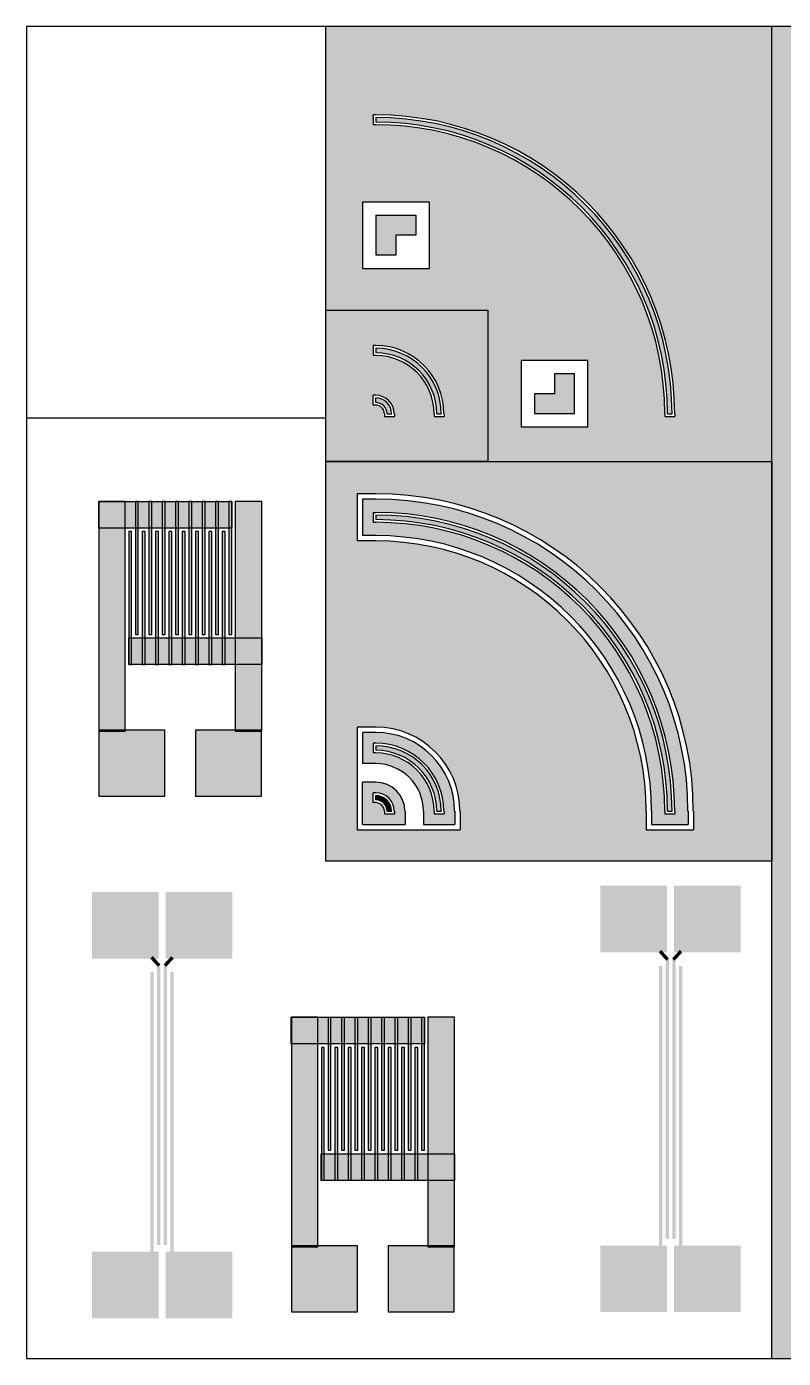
# Model space of a CAD drawing. Header units: inches. Extents: x 0 to 100, y 0 to 100.
# Drawn here: x 0 to 56.8, y 0 to 100 of the extents above; entities that cross this region are included whole.
import ezdxf

# ---------------------------------------------------------------- set-up
doc = ezdxf.new("R2010")
doc.units = ezdxf.units.IN
doc.header["$MEASUREMENT"] = 0
doc.layers.add('Capa_1', color=7, linetype='Continuous')

# ---------------------------------------------------------------- blocks, each defined once
blk = doc.blocks.new('Dispositivos resistivity rellenados')
for points in [[(115.528005, 245.674773), (120.528005, 245.674773), (120.528005, 240.674773), (115.528005, 240.674773), (115.528005, 245.674773)], [(121.068002, 245.676523), (126.068002, 245.676523), (126.068002, 240.676523), (121.068002, 240.676523), (121.068002, 245.676523)], [(120.100756, 240.858535), (119.913711, 240.681464), (120.484878, 240.052523), (120.671923, 240.229594), (120.100756, 240.858535)], [(120.422659, 240.228999), (120.672659, 240.228999), (120.672659, 219.163999), (120.422659, 219.163999), (120.422659, 240.228999)], [(121.49327, 240.857427), (121.680315, 240.680357), (121.109147, 240.051416), (120.922102, 240.228486), (121.49327, 240.857427)], [(120.922663, 240.228999), (121.172663, 240.228999), (121.172663, 219.163999), (120.922663, 219.163999), (120.922663, 240.228999)], [(119.922998, 239.664998), (120.172998, 239.664998), (120.172998, 218.599998), (119.922998, 218.599998), (119.922998, 239.664998)], [(121.422657, 239.664998), (121.672657, 239.664998), (121.672657, 218.599998), (121.422657, 218.599998), (121.422657, 239.664998)], [(92.327998, 235.806001), (102.327998, 235.806001), (102.327998, 233.806001), (92.327998, 233.806001), (92.327998, 235.806001)], [(92.332694, 218.561196), (94.32298, 218.561196), (94.32298, 235.801482), (92.332694, 235.801482), (92.332694, 218.561196)], [(95.301627, 225.821888), (95.301627, 235.788118), (95.085397, 235.788118), (95.085397, 225.821888), (95.301627, 225.821888)], [(96.320627, 225.821888), (96.320627, 235.788118), (96.104397, 235.788118), (96.104397, 225.821888), (96.320627, 225.821888)], [(97.320628, 225.821888), (97.320628, 235.788118), (97.104398, 235.788118), (97.104398, 225.821888), (97.320628, 225.821888)], [(98.320626, 225.821888), (98.320626, 235.788118), (98.104396, 235.788118), (98.104396, 225.821888), (98.320626, 225.821888)], [(99.320627, 225.821888), (99.320627, 235.788118), (99.104397, 235.788118), (99.104397, 225.821888), (99.320627, 225.821888)], [(100.320627, 225.821888), (100.320627, 235.788118), (100.104398, 235.788118), (100.104398, 225.821888), (100.320627, 225.821888)], [(101.320625, 225.821888), (101.320625, 235.788118), (101.104396, 235.788118), (101.104396, 225.821888), (101.320625, 225.821888)], [(102.320628, 225.821888), (102.320628, 235.788118), (102.104398, 235.788118), (102.104398, 225.821888), (102.320628, 225.821888)], [(102.582867, 218.561611), (104.573152, 218.561611), (104.573152, 235.801897), (102.582867, 235.801897), (102.582867, 218.561611)], [(94.801625, 223.571886), (94.801625, 233.538116), (94.585395, 233.538116), (94.585395, 223.571886), (94.801625, 223.571886)], [(95.820625, 223.571886), (95.820625, 233.538116), (95.604395, 233.538116), (95.604395, 223.571886), (95.820625, 223.571886)], [(96.820626, 223.571886), (96.820626, 233.538116), (96.604396, 233.538116), (96.604396, 223.571886), (96.820626, 223.571886)], [(97.820624, 223.571886), (97.820624, 233.538116), (97.604394, 233.538116), (97.604394, 223.571886), (97.820624, 223.571886)], [(98.820625, 223.571886), (98.820625, 233.538116), (98.604395, 233.538116), (98.604395, 223.571886), (98.820625, 223.571886)], [(99.820626, 223.571886), (99.820626, 233.538116), (99.604396, 233.538116), (99.604396, 223.571886), (99.820626, 223.571886)], [(100.820624, 223.571886), (100.820624, 233.538116), (100.604394, 233.538116), (100.604394, 223.571886), (100.820624, 223.571886)], [(101.820626, 223.571886), (101.820626, 233.538116), (101.604396, 233.538116), (101.604396, 223.571886), (101.820626, 223.571886)], [(94.578001, 225.556), (104.578001, 225.556), (104.578001, 223.556), (94.578001, 223.556), (94.578001, 225.556)], [(92.350875, 213.680219), (97.305128, 213.680219), (97.305128, 218.634472), (92.350875, 218.634472), (92.350875, 213.680219)], [(99.60087, 213.680219), (104.555123, 213.680219), (104.555123, 218.634472), (99.60087, 218.634472), (99.60087, 213.680219)], [(115.528005, 218.659356), (120.528005, 218.659356), (120.528005, 213.659356), (115.528005, 213.659356), (115.528005, 218.659356)], [(121.068002, 218.661103), (126.068002, 218.661103), (126.068002, 213.661103), (121.068002, 213.661103), (121.068002, 218.661103)]]:
    blk.add_hatch(color=256).paths.add_polyline_path(points, flags=0)
at = {"layer": 'Capa_1', "color": 7}
for points in [[(92.327998, 235.806001), (102.327998, 235.806001), (102.327998, 233.806001), (92.327998, 233.806001), (92.327998, 235.806001)], [(92.332694, 218.561196), (94.32298, 218.561196), (94.32298, 235.801482), (92.332694, 235.801482), (92.332694, 218.561196)], [(95.301627, 225.821888), (95.301627, 235.788118), (95.085397, 235.788118), (95.085397, 225.821888), (95.301627, 225.821888)], [(96.320627, 225.821888), (96.320627, 235.788118), (96.104397, 235.788118), (96.104397, 225.821888), (96.320627, 225.821888)], [(97.320628, 225.821888), (97.320628, 235.788118), (97.104398, 235.788118), (97.104398, 225.821888), (97.320628, 225.821888)], [(98.320626, 225.821888), (98.320626, 235.788118), (98.104396, 235.788118), (98.104396, 225.821888), (98.320626, 225.821888)], [(99.320627, 225.821888), (99.320627, 235.788118), (99.104397, 235.788118), (99.104397, 225.821888), (99.320627, 225.821888)], [(100.320627, 225.821888), (100.320627, 235.788118), (100.104398, 235.788118), (100.104398, 225.821888), (100.320627, 225.821888)], [(101.320625, 225.821888), (101.320625, 235.788118), (101.104396, 235.788118), (101.104396, 225.821888), (101.320625, 225.821888)], [(102.320628, 225.821888), (102.320628, 235.788118), (102.104398, 235.788118), (102.104398, 225.821888), (102.320628, 225.821888)], [(102.582867, 218.561611), (104.573152, 218.561611), (104.573152, 235.801897), (102.582867, 235.801897), (102.582867, 218.561611)], [(94.801625, 223.571886), (94.801625, 233.538116), (94.585395, 233.538116), (94.585395, 223.571886), (94.801625, 223.571886)], [(95.820625, 223.571886), (95.820625, 233.538116), (95.604395, 233.538116), (95.604395, 223.571886), (95.820625, 223.571886)], [(96.820626, 223.571886), (96.820626, 233.538116), (96.604396, 233.538116), (96.604396, 223.571886), (96.820626, 223.571886)], [(97.820624, 223.571886), (97.820624, 233.538116), (97.604394, 233.538116), (97.604394, 223.571886), (97.820624, 223.571886)], [(98.820625, 223.571886), (98.820625, 233.538116), (98.604395, 233.538116), (98.604395, 223.571886), (98.820625, 223.571886)], [(99.820626, 223.571886), (99.820626, 233.538116), (99.604396, 233.538116), (99.604396, 223.571886), (99.820626, 223.571886)], [(100.820624, 223.571886), (100.820624, 233.538116), (100.604394, 233.538116), (100.604394, 223.571886), (100.820624, 223.571886)], [(101.820626, 223.571886), (101.820626, 233.538116), (101.604396, 233.538116), (101.604396, 223.571886), (101.820626, 223.571886)], [(94.578001, 225.556), (104.578001, 225.556), (104.578001, 223.556), (94.578001, 223.556), (94.578001, 225.556)], [(92.350875, 213.680219), (97.305128, 213.680219), (97.305128, 218.634472), (92.350875, 218.634472), (92.350875, 213.680219)], [(99.60087, 213.680219), (104.555123, 213.680219), (104.555123, 218.634472), (99.60087, 218.634472), (99.60087, 213.680219)]]:
    blk.add_lwpolyline(points, close=True, dxfattribs=at)

msp = doc.modelspace()

# ---------------------------------------------------------------- hatches: boundary and pattern name
h = msp.add_hatch(color=256)
h.dxf.hatch_style = 1
h.paths.add_polyline_path([(55.95, 100), (22.45, 100), (22.45, 78.7), (34.63, 78.7), (34.63, 67.34), (55.95, 67.34)])
h.paths.add_polyline_path([(26.21, 92.63), (26.01, 92.63), (26.01, 92.83), (26.01, 93.18), (26.01, 93.38), (26.21, 93.38, -0.41421), (48.66, 70.93), (48.66, 70.73), (47.91, 70.73), (47.91, 70.93, 0.41421)], flags=16)
h.paths.add_polyline_path([(26.21, 92.83), (26.21, 93.18, -0.41421), (48.46, 70.93), (48.11, 70.93, 0.41421)], flags=0)
h.paths.add_polyline_path([(30.21, 81.84), (25.21, 81.84), (25.21, 86.84), (30.21, 86.84)], flags=16)
h.paths.add_polyline_path([(29.21, 84.34), (27.71, 84.34), (27.71, 82.84), (26.21, 82.84), (26.21, 85.84), (29.21, 85.84)], flags=0)
h.paths.add_polyline_path([(37.12, 74.93), (42.12, 74.93), (42.12, 69.93), (37.12, 69.93)], flags=16)
h.paths.add_polyline_path([(39.62, 73.93), (41.12, 73.93), (41.12, 70.93), (38.12, 70.93), (38.12, 72.43), (39.62, 72.43)], flags=0)
h = msp.add_hatch(color=256)
h.dxf.hatch_style = 1
h.paths.add_polyline_path([(100, 100), (55.95, 100), (55.95, 0), (100, 0)])
h.paths.add_polyline_path([(75.06, 92.55), (76.16, 92.55), (76.16, 91.81), (75.06, 91.81)], flags=16)
h.paths.add_polyline_path([(75.26, 92.35), (75.96, 92.35), (75.96, 92.01), (75.26, 92.01)], flags=0)
h.paths.add_polyline_path([(77.06, 92.55), (77.26, 92.55), (77.96, 92.55), (78.16, 92.55), (78.16, 92.33), (78.16, 92.03), (78.16, 91.81), (77.96, 91.81), (77.26, 91.81), (77.06, 91.81)], flags=16)
h.paths.add_polyline_path([(77.26, 92.35), (77.96, 92.35), (77.96, 92.33), (77.96, 92.03), (77.96, 92.01), (77.26, 92.01), (77.26, 92.03), (77.26, 92.33)], flags=0)
h.paths.add_polyline_path([(75.6, 88.55), (77.61, 88.55), (77.61, 87.81), (75.6, 87.81)], flags=16)
h.paths.add_polyline_path([(75.8, 88.35), (77.41, 88.35), (77.41, 88.01), (75.8, 88.01)], flags=0)
h.paths.add_polyline_path([(63.99, 93.18), (58.99, 93.18), (58.99, 98.18), (63.99, 98.18)], flags=16)
h.paths.add_polyline_path([(62.99, 95.68), (61.49, 95.68), (61.49, 94.18), (59.99, 94.18), (59.99, 97.18), (62.99, 97.18)], flags=0)
h.paths.add_polyline_path([(72.67, 84.55), (80.54, 84.55), (80.54, 83.81), (72.67, 83.81)], flags=16)
h.paths.add_polyline_path([(72.87, 84.35), (80.34, 84.35), (80.34, 84.01), (72.87, 84.01)], flags=0)
h.paths.add_polyline_path([(94.15, 80.55), (94.15, 79.81), (59.07, 79.81), (59.07, 80.55)], flags=16)
h.paths.add_polyline_path([(93.95, 80.35), (93.95, 80.01), (59.27, 80.01), (59.27, 80.35)], flags=0)
h.paths.add_polyline_path([(89.23, 98.18), (94.23, 98.18), (94.23, 93.18), (89.23, 93.18)], flags=16)
h.paths.add_polyline_path([(90.23, 95.68), (90.23, 97.18), (93.23, 97.18), (93.23, 94.18), (91.73, 94.18), (91.73, 95.68)], flags=0)
h.paths.add_polyline_path([(63.99, 78.45), (63.99, 73.45), (58.99, 73.45), (58.99, 78.45)], flags=16)
h.paths.add_polyline_path([(62.99, 77.45), (62.99, 75.95), (61.49, 75.95), (61.49, 74.45), (59.99, 74.45), (59.99, 77.45)], flags=0)
h.paths.add_polyline_path([(74.01, 75.05), (79.21, 75.05), (79.21, 70.05), (79.21, 70.02), (79.01, 70.02), (79.01, 66.68), (74.2, 66.68), (74.2, 70.02), (74.01, 70.02), (74.01, 70.05)], flags=16)
h.paths.add_polyline_path([(74.41, 74.65), (78.81, 74.65), (78.81, 70.25), (74.41, 70.25)], flags=0)
h.paths.add_polyline_path([(75.61, 73.45), (77.61, 73.45), (77.61, 73.27), (77.98, 73.27), (77.98, 72.93), (77.61, 72.93), (77.61, 72.82), (77.96, 72.82), (78.16, 72.82), (78.16, 72.6), (78.16, 72.3), (78.16, 72.08), (77.96, 72.08), (77.61, 72.08), (77.61, 71.97), (77.98, 71.97), (77.98, 71.65), (77.98, 71.63), (77.61, 71.63), (77.61, 71.45), (75.61, 71.45), (75.61, 71.63), (75.23, 71.63), (75.23, 71.97), (75.61, 71.97), (75.61, 72.08), (75.26, 72.08), (75.06, 72.08), (75.06, 72.28), (75.06, 72.6), (75.06, 72.82), (75.26, 72.82), (75.61, 72.82), (75.61, 72.93), (75.23, 72.93), (75.23, 73.27), (75.61, 73.27)], flags=0)
h.paths.add_polyline_path([(76.18, 73.17), (77.03, 73.17), (77.03, 72.82), (77.06, 72.82), (77.06, 72.08), (77.03, 71.72), (76.18, 71.72), (76.18, 72.08), (76.16, 72.08), (76.16, 72.28), (76.16, 72.62), (76.16, 72.82)], flags=0)
h.paths.add_polyline_path([(75.26, 72.62), (75.96, 72.62), (75.96, 72.28), (75.26, 72.28), (75.26, 72.6)], flags=0)
h.paths.add_polyline_path([(77.26, 72.62), (77.96, 72.62), (77.96, 72.6), (77.96, 72.3), (77.96, 72.28), (77.26, 72.28), (77.26, 72.3), (77.26, 72.6)], flags=0)
h.paths.add_polyline_path([(89.23, 78.45), (94.23, 78.45), (94.23, 73.45), (89.23, 73.45)], flags=16)
h.paths.add_polyline_path([(74.6, 69.82), (78.61, 69.82), (78.61, 67.08), (74.6, 67.08)], flags=0)
h.paths.add_polyline_path([(90.23, 77.45), (93.23, 77.45), (93.23, 74.45), (91.73, 74.45), (91.73, 75.95), (90.23, 75.95)], flags=0)
h.paths.add_polyline_path([(75.6, 68.82), (77.61, 68.82), (77.61, 68.08), (75.6, 68.08)], flags=0)
h.paths.add_polyline_path([(75.8, 68.62), (77.41, 68.62), (77.41, 68.28), (75.8, 68.28)], flags=0)
h.paths.add_polyline_path([(81.94, 66.22), (81.94, 62.68), (71.27, 62.68), (71.27, 66.22)], flags=16)
h.paths.add_polyline_path([(81.54, 65.82), (81.54, 63.08), (71.67, 63.08), (71.67, 65.82)], flags=0)
h.paths.add_polyline_path([(72.67, 64.82), (80.54, 64.82), (80.54, 64.08), (72.67, 64.08)], flags=0)
h.paths.add_polyline_path([(72.87, 64.62), (80.34, 64.62), (80.34, 64.28), (72.87, 64.28)], flags=0)
h.paths.add_polyline_path([(95.55, 62.22), (95.55, 58.68), (57.67, 58.68), (57.67, 62.22)], flags=16)
h.paths.add_polyline_path([(95.15, 61.82), (95.15, 59.08), (58.07, 59.08), (58.07, 61.82)], flags=0)
h.paths.add_polyline_path([(94.15, 60.82), (94.15, 60.08), (59.07, 60.08), (59.07, 60.82)], flags=0)
h.paths.add_polyline_path([(93.95, 60.62), (93.95, 60.28), (59.27, 60.28), (59.27, 60.62)], flags=0)
h.paths.add_polyline_path([(95.55, 58.22), (95.55, 54.68), (57.67, 54.68), (57.67, 58.22)], flags=16)
h.paths.add_polyline_path([(95.15, 57.82), (95.15, 55.08), (58.07, 55.08), (58.07, 57.82)], flags=0)
h.paths.add_polyline_path([(63.99, 53.32), (63.99, 48.32), (58.99, 48.32), (58.99, 53.32)], flags=16)
h.paths.add_polyline_path([(62.99, 52.32), (62.99, 50.82), (61.49, 50.82), (61.49, 49.32), (59.99, 49.32), (59.99, 52.32)], flags=0)
h.paths.add_polyline_path([(89.23, 53.32), (94.23, 53.32), (94.23, 48.32), (89.23, 48.32)], flags=16)
h.paths.add_polyline_path([(90.23, 52.32), (93.23, 52.32), (93.23, 49.32), (91.73, 49.32), (91.73, 50.82), (90.23, 50.82)], flags=0)
h.paths.add_polyline_path([(66.87, 41.24), (66.87, 41.04), (59.27, 41.04), (59.27, 40.69), (66.87, 40.69), (66.87, 40.49), (59.07, 40.49), (59.07, 41.24)], flags=16)
h.paths.add_polyline_path([(86.35, 41.24), (94.15, 41.24), (94.15, 40.49), (86.35, 40.49), (86.35, 40.69), (93.95, 40.69), (93.95, 41.04), (86.35, 41.04)], flags=16)
h.paths.add_polyline_path([(66.39, 37.24), (66.39, 37.04), (59.27, 37.04), (59.27, 36.69), (66.39, 36.69), (66.39, 36.49), (59.07, 36.49), (59.07, 37.24)], flags=16)
h.paths.add_polyline_path([(86.83, 37.24), (94.15, 37.24), (94.15, 36.49), (86.83, 36.49), (86.83, 36.69), (93.95, 36.69), (93.95, 37.04), (86.83, 37.04)], flags=16)
h.paths.add_polyline_path([(65.57, 33.24), (65.57, 33.04), (59.27, 33.04), (59.27, 32.69), (65.57, 32.69), (65.57, 32.49), (59.07, 32.49), (59.07, 33.24)], flags=16)
h.paths.add_polyline_path([(87.65, 33.24), (94.15, 33.24), (94.15, 32.49), (87.65, 32.49), (87.65, 32.69), (93.95, 32.69), (93.95, 33.04), (87.65, 33.04)], flags=16)
h.paths.add_polyline_path([(64.67, 29.24), (64.67, 29.04), (59.27, 29.04), (59.27, 28.69), (64.67, 28.69), (64.67, 28.49), (59.07, 28.49), (59.07, 29.24)], flags=16)
h.paths.add_polyline_path([(88.55, 29.24), (94.15, 29.24), (94.15, 28.49), (88.55, 28.49), (88.55, 28.69), (93.95, 28.69), (93.95, 29.04), (88.55, 29.04)], flags=16)
h.paths.add_polyline_path([(72.81, 23.59), (74.41, 23.59), (74.41, 19.59), (75.31, 19.59), (75.31, 15.59), (76.13, 15.59), (76.13, 11.59), (76.61, 11.59), (77.09, 11.59), (77.09, 15.59), (77.91, 15.59), (77.91, 19.59), (78.81, 19.59), (78.81, 23.59), (80.41, 23.59), (87.61, 23.59), (87.61, 19.59), (87.61, 15.59), (87.61, 11.59), (87.61, 7.65), (78.21, 7.65), (76.61, 7.65), (75.01, 7.65), (65.61, 7.65), (65.61, 11.59), (65.61, 15.59), (65.61, 19.59), (65.61, 23.59)], flags=16)
h.paths.add_polyline_path([(74.01, 23.19), (74.01, 20.05), (67.21, 20.05), (66.01, 20.05), (66.01, 23.19), (72.81, 23.19)], flags=0)
h.paths.add_polyline_path([(79.21, 23.19), (86.01, 23.19), (87.21, 23.19), (87.21, 20.05), (80.41, 20.05), (79.21, 20.05)], flags=0)
h.paths.add_polyline_path([(72.81, 21.99), (72.81, 21.79), (67.41, 21.79), (67.41, 21.45), (72.81, 21.45), (72.81, 21.25), (67.21, 21.25), (67.21, 21.99)], flags=0)
h.paths.add_polyline_path([(80.41, 21.99), (86.01, 21.99), (86.01, 21.25), (80.41, 21.25), (80.41, 21.45), (85.81, 21.45), (85.81, 21.79), (80.41, 21.79)], flags=0)
h.paths.add_polyline_path([(74.91, 19.19), (74.91, 16.05), (67.21, 16.05), (66.01, 16.05), (66.01, 19.19), (73.71, 19.19)], flags=0)
h.paths.add_polyline_path([(78.31, 19.19), (86.01, 19.19), (87.21, 19.19), (87.21, 16.05), (79.51, 16.05), (78.31, 16.05)], flags=0)
h.paths.add_polyline_path([(73.71, 17.99), (73.71, 17.79), (67.41, 17.79), (67.41, 17.45), (73.71, 17.45), (73.71, 17.25), (67.21, 17.25), (67.21, 17.99)], flags=0)
h.paths.add_polyline_path([(79.51, 17.99), (86.01, 17.99), (86.01, 17.25), (79.51, 17.25), (79.51, 17.45), (85.81, 17.45), (85.81, 17.79), (79.51, 17.79)], flags=0)
h.paths.add_polyline_path([(75.73, 15.19), (75.73, 12.05), (67.21, 12.05), (66.01, 12.05), (66.01, 15.19), (74.53, 15.19)], flags=0)
h.paths.add_polyline_path([(77.49, 15.19), (86.01, 15.19), (87.21, 15.19), (87.21, 12.05), (78.69, 12.05), (77.49, 12.05)], flags=0)
h.paths.add_polyline_path([(74.53, 13.99), (74.53, 13.79), (67.41, 13.79), (67.41, 13.45), (74.53, 13.45), (74.53, 13.25), (67.21, 13.25), (67.21, 13.99)], flags=0)
h.paths.add_polyline_path([(78.69, 13.99), (86.01, 13.99), (86.01, 13.25), (78.69, 13.25), (78.69, 13.45), (85.81, 13.45), (85.81, 13.79), (78.69, 13.79)], flags=0)
h.paths.add_polyline_path([(63.99, 11.77), (63.99, 6.77), (58.99, 6.77), (58.99, 11.77)], flags=16)
h.paths.add_polyline_path([(76.21, 11.19), (76.21, 8.05), (67.21, 8.05), (66.01, 8.05), (66.01, 11.19), (75.01, 11.19)], flags=0)
h.paths.add_polyline_path([(77.01, 11.19), (86.01, 11.19), (87.21, 11.19), (87.21, 8.05), (78.21, 8.05), (77.01, 8.05)], flags=0)
h.paths.add_polyline_path([(62.99, 10.77), (62.99, 9.27), (61.49, 9.27), (61.49, 7.77), (59.99, 7.77), (59.99, 10.77)], flags=0)
h.paths.add_polyline_path([(89.23, 11.77), (94.23, 11.77), (94.23, 6.77), (89.23, 6.77)], flags=16)
h.paths.add_polyline_path([(75.01, 9.99), (75.01, 9.79), (67.41, 9.79), (67.41, 9.45), (75.01, 9.45), (75.01, 9.25), (67.21, 9.25), (67.21, 9.99)], flags=0)
h.paths.add_polyline_path([(78.21, 9.99), (86.01, 9.99), (86.01, 9.25), (78.21, 9.25), (78.21, 9.45), (85.81, 9.45), (85.81, 9.79), (78.21, 9.79)], flags=0)
h.paths.add_polyline_path([(90.23, 10.77), (93.23, 10.77), (93.23, 7.77), (91.73, 7.77), (91.73, 9.27), (90.23, 9.27)], flags=0)
h = msp.add_hatch(color=256)
h.dxf.hatch_style = 1
h.paths.add_polyline_path([(26.21, 93.18), (26.21, 92.83, -0.41421), (48.11, 70.93), (48.46, 70.93, 0.41421)])
h = msp.add_hatch(color=256)
h.dxf.hatch_style = 1
h.paths.add_polyline_path([(26.21, 82.84), (27.71, 82.84), (27.71, 84.34), (29.21, 84.34), (29.21, 85.84), (26.21, 85.84)])
h.paths.add_polyline_path([(39.62, 72.43), (38.12, 72.43), (38.12, 70.93), (41.12, 70.93), (41.12, 73.93), (39.62, 73.93)])
h = msp.add_hatch(color=256)
h.dxf.hatch_style = 1
h.paths.add_polyline_path([(34.63, 78.7), (22.45, 78.7), (22.45, 67.34), (34.63, 67.34)])
h.paths.add_polyline_path([(26.01, 76.06), (26.21, 76.06, -0.41421), (31.34, 70.93), (31.34, 70.73), (30.59, 70.73), (30.59, 70.93, 0.41421), (26.21, 75.31), (26.01, 75.31)], flags=16)
h.paths.add_polyline_path([(26.21, 75.86, -0.41421), (31.14, 70.93), (30.79, 70.93, 0.41421), (26.21, 75.51)], flags=0)
h.paths.add_polyline_path([(26.01, 72.33), (26.21, 72.33, -0.41421), (27.61, 70.93), (27.61, 70.73), (26.86, 70.73), (26.86, 70.93, 0.41421), (26.21, 71.58), (26.01, 71.58)], flags=16)
h.paths.add_polyline_path([(26.21, 72.13, -0.41421), (27.41, 70.93), (27.06, 70.93, 0.41421), (26.21, 71.78)], flags=0)
h = msp.add_hatch(color=256)
h.dxf.hatch_style = 1
h.paths.add_polyline_path([(26.21, 72.13), (26.21, 71.78, -0.41421), (27.06, 70.93), (27.41, 70.93, 0.41421)], flags=17)
h.paths.add_polyline_path([(26.21, 75.86), (26.21, 75.51, -0.41421), (30.79, 70.93), (31.14, 70.93, 0.41421)])
h = msp.add_hatch(color=256)
h.dxf.hatch_style = 1
h.paths.add_polyline_path([(55.95, 67.34), (22.45, 67.34), (22.45, 37.34), (55.95, 37.34)])
h.paths.add_polyline_path([(32.54, 41.08), (32.54, 39.68), (24.81, 39.68), (24.81, 47.4), (26.21, 47.4, -0.41421)], flags=16)
h.paths.add_polyline_path([(32.14, 41.08), (32.14, 40.08), (29.79, 40.08), (29.79, 41.08, 0.41421), (26.21, 44.66), (25.21, 44.66), (25.21, 47), (26.21, 47, -0.41421)], flags=0)
h.paths.add_polyline_path([(26.21, 61.38), (24.81, 61.38), (24.81, 64.92), (26.21, 64.92, -0.41421), (50.06, 41.08), (50.06, 39.68), (46.51, 39.68), (46.51, 41.08, 0.41421)], flags=16)
h.paths.add_polyline_path([(26.21, 61.78), (25.21, 61.78), (25.21, 64.52), (26.21, 64.52, -0.41421), (49.66, 41.08), (49.66, 40.08), (46.91, 40.08), (46.91, 41.08, 0.41421)], flags=0)
h.paths.add_polyline_path([(31.34, 41.08), (31.34, 40.88), (30.59, 40.88), (30.59, 41.08, 0.41421), (26.21, 45.46), (26.01, 45.46), (26.01, 46.2), (26.21, 46.2, -0.41421)], flags=0)
h.paths.add_polyline_path([(31.14, 41.08), (30.79, 41.08, 0.41421), (26.21, 45.66), (26.21, 46, -0.41421)], flags=0)
h.paths.add_polyline_path([(26.21, 62.78), (26.01, 62.78), (26.01, 63.52), (26.21, 63.52, -0.41421), (48.66, 41.08), (48.66, 40.88), (47.91, 40.88), (47.91, 41.08, 0.41421)], flags=0)
h.paths.add_polyline_path([(26.21, 62.98), (26.21, 63.32, -0.41421), (48.46, 41.08), (48.11, 41.08, 0.41421)], flags=0)
h.paths.add_polyline_path([(28.41, 41.08), (28.41, 40.08), (25.21, 40.08), (25.21, 43.27), (26.21, 43.27, -0.41421)], flags=0)
h.paths.add_polyline_path([(27.61, 41.08), (27.61, 40.88), (26.86, 40.88), (26.86, 41.08, 0.41421), (26.21, 41.73), (26.01, 41.73), (26.01, 42.47), (26.21, 42.47, -0.41421)], flags=0)
h.paths.add_polyline_path([(27.41, 41.08), (27.06, 41.08, 0.41421), (26.21, 41.93), (26.21, 42.27, -0.41421)], flags=0)
for points in [[(5.41, 64.35), (15.41, 64.35), (15.41, 62.35), (5.41, 62.35), (5.41, 64.35)], [(5.41, 47.1), (7.4, 47.1), (7.4, 64.34), (5.41, 64.34), (5.41, 47.1)], [(8.38, 54.36), (8.38, 64.33), (8.16, 64.33), (8.16, 54.36), (8.38, 54.36)], [(9.4, 54.36), (9.4, 64.33), (9.18, 64.33), (9.18, 54.36), (9.4, 54.36)], [(10.4, 54.36), (10.4, 64.33), (10.18, 64.33), (10.18, 54.36), (10.4, 54.36)], [(11.4, 54.36), (11.4, 64.33), (11.18, 64.33), (11.18, 54.36), (11.4, 54.36)], [(12.4, 54.36), (12.4, 64.33), (12.18, 64.33), (12.18, 54.36), (12.4, 54.36)], [(13.4, 54.36), (13.4, 64.33), (13.18, 64.33), (13.18, 54.36), (13.4, 54.36)], [(14.4, 54.36), (14.4, 64.33), (14.18, 64.33), (14.18, 54.36), (14.4, 54.36)], [(15.4, 54.36), (15.4, 64.33), (15.18, 64.33), (15.18, 54.36), (15.4, 54.36)], [(15.66, 47.1), (17.65, 47.1), (17.65, 64.34), (15.66, 64.34), (15.66, 47.1)], [(7.88, 52.11), (7.88, 62.08), (7.66, 62.08), (7.66, 52.11), (7.88, 52.11)], [(8.9, 52.11), (8.9, 62.08), (8.68, 62.08), (8.68, 52.11), (8.9, 52.11)], [(9.9, 52.11), (9.9, 62.08), (9.68, 62.08), (9.68, 52.11), (9.9, 52.11)], [(10.9, 52.11), (10.9, 62.08), (10.68, 62.08), (10.68, 52.11), (10.9, 52.11)], [(11.9, 52.11), (11.9, 62.08), (11.68, 62.08), (11.68, 52.11), (11.9, 52.11)], [(12.9, 52.11), (12.9, 62.08), (12.68, 62.08), (12.68, 52.11), (12.9, 52.11)], [(13.9, 52.11), (13.9, 62.08), (13.68, 62.08), (13.68, 52.11), (13.9, 52.11)], [(14.9, 52.11), (14.9, 62.08), (14.68, 62.08), (14.68, 52.11), (14.9, 52.11)], [(7.66, 54.1), (17.66, 54.1), (17.66, 52.1), (7.66, 52.1), (7.66, 54.1)], [(5.43, 42.22), (10.38, 42.22), (10.38, 47.17), (5.43, 47.17), (5.43, 42.22)], [(12.68, 42.22), (17.63, 42.22), (17.63, 47.17), (12.68, 47.17), (12.68, 42.22)], [(4.9, 35.02), (9.9, 35.02), (9.9, 30.02), (4.9, 30.02), (4.9, 35.02)], [(10.44, 35.02), (15.44, 35.02), (15.44, 30.02), (10.44, 30.02), (10.44, 35.02)], [(9.47, 30.21), (9.28, 30.03), (9.85, 29.4), (10.04, 29.58), (9.47, 30.21)], [(10.86, 30.2), (11.05, 30.03), (10.48, 29.4), (10.29, 29.58), (10.86, 30.2)], [(9.29, 29.01), (9.54, 29.01), (9.54, 7.95), (9.29, 7.95), (9.29, 29.01)], [(9.79, 29.58), (10.04, 29.58), (10.04, 8.51), (9.79, 8.51), (9.79, 29.58)], [(10.29, 29.58), (10.54, 29.58), (10.54, 8.51), (10.29, 8.51), (10.29, 29.58)], [(10.79, 29.01), (11.04, 29.01), (11.04, 7.95), (10.79, 7.95), (10.79, 29.01)], [(4.9, 8.01), (9.9, 8.01), (9.9, 3.01), (4.9, 3.01), (4.9, 8.01)], [(10.44, 8.01), (15.44, 8.01), (15.44, 3.01), (10.44, 3.01), (10.44, 8.01)]]:
    msp.add_hatch(color=256).paths.add_polyline_path(points, flags=0)
h = msp.add_hatch(color=256)
h.dxf.hatch_style = 1
h.paths.add_polyline_path([(26.21, 64.52), (25.21, 64.52), (25.21, 61.78), (26.21, 61.78, -0.41421), (46.91, 41.08), (46.91, 40.08), (49.66, 40.08), (49.66, 41.08, 0.41421)])
h.paths.add_polyline_path([(48.66, 41.08), (48.66, 40.88), (47.91, 40.88), (47.91, 41.08, 0.41421), (26.21, 62.78), (26.01, 62.78), (26.01, 63.52), (26.21, 63.52, -0.41421)], flags=16)
h = msp.add_hatch(color=256)
h.dxf.hatch_style = 1
h.paths.add_polyline_path([(26.21, 63.32), (26.21, 62.98, -0.41421), (48.11, 41.08), (48.46, 41.08, 0.41421)])
h = msp.add_hatch(color=256)
h.dxf.hatch_style = 1
h.paths.add_polyline_path([(26.21, 47), (25.21, 47), (25.21, 44.66), (26.21, 44.66, -0.41421), (29.79, 41.08), (29.79, 40.08), (32.14, 40.08), (32.14, 41.08, 0.41421)])
h.paths.add_polyline_path([(31.34, 41.08), (31.34, 40.88), (30.59, 40.88), (30.59, 41.08, 0.41421), (26.21, 45.46), (26.01, 45.46), (26.01, 46.2), (26.21, 46.2, -0.41421)], flags=16)
h.paths.add_polyline_path([(31.14, 41.08), (30.79, 41.08, 0.41421), (26.21, 45.66), (26.21, 46, -0.41421)], flags=0)
h = msp.add_hatch(color=256)
h.dxf.hatch_style = 1
h.paths.add_polyline_path([(26.21, 46), (26.21, 45.66, -0.41421), (30.79, 41.08), (31.14, 41.08, 0.41421)])
h = msp.add_hatch(color=256)
h.dxf.hatch_style = 1
h.paths.add_polyline_path([(28.41, 41.08, 0.41421), (26.21, 43.27), (25.21, 43.27), (25.21, 40.08), (28.41, 40.08)])
h.paths.add_polyline_path([(26.01, 41.73), (26.01, 42.47), (26.21, 42.47, -0.41421), (27.61, 41.08), (27.61, 40.88), (26.86, 40.88), (26.86, 41.08, 0.41421), (26.21, 41.73)], flags=16)
h.paths.add_polyline_path([(26.21, 41.93), (26.21, 42.27, -0.41421), (27.41, 41.08), (27.06, 41.08, 0.41421)], flags=0)
h = msp.add_hatch(color=256)
h.dxf.hatch_style = 1
h.paths.add_polyline_path([(26.21, 42.27), (26.21, 41.93, -0.41421), (27.06, 41.08), (27.41, 41.08, 0.41421)])

# ---------------------------------------------------------------- linework, layer by layer
for p, q in [((22.45, 70.59), (22.45, 100)), ((55.95, 0), (55.95, 100)), ((26.01, 93.18), (26.01, 93.38)), ((26.21, 93.38), (26.01, 93.38)), ((26.01, 93.18), (26.01, 92.83)), ((26.21, 93.18), (26.21, 92.83)), ((26.01, 92.83), (26.01, 92.63)), ((26.21, 92.63), (26.01, 92.63)), ((25.21, 86.84), (25.21, 81.84)), ((25.21, 86.84), (30.21, 86.84)), ((30.21, 86.84), (30.21, 81.84)), ((26.21, 85.84), (26.21, 82.84)), ((26.21, 85.84), (29.21, 85.84)), ((29.21, 85.84), (29.21, 84.34)), ((29.21, 84.34), (27.71, 84.34)), ((27.71, 84.34), (27.71, 82.84)), ((27.71, 82.84), (26.21, 82.84)), ((25.21, 81.84), (30.21, 81.84)), ((26.01, 76.06), (26.01, 75.31)), ((26.21, 76.06), (26.01, 76.06)), ((26.21, 75.31), (26.01, 75.31)), ((26.21, 75.86), (26.21, 75.51)), ((42.12, 74.93), (37.12, 74.93)), ((37.12, 74.93), (37.12, 69.93)), ((42.12, 69.93), (42.12, 74.93)), ((41.12, 73.93), (39.62, 73.93)), ((39.62, 73.93), (39.62, 72.43)), ((41.12, 70.93), (41.12, 73.93)), ((26.01, 71.58), (26.01, 72.33)), ((26.21, 72.33), (26.01, 72.33)), ((26.21, 71.78), (26.21, 72.13)), ((39.62, 72.43), (38.12, 72.43)), ((38.12, 72.43), (38.12, 70.93)), ((26.21, 71.58), (26.01, 71.58)), ((26.86, 70.93), (26.86, 70.73)), ((26.86, 70.73), (27.61, 70.73)), ((27.06, 70.93), (27.41, 70.93)), ((27.61, 70.93), (27.61, 70.73)), ((30.59, 70.93), (30.59, 70.73)), ((30.59, 70.73), (31.34, 70.73)), ((30.79, 70.93), (31.14, 70.93)), ((31.34, 70.93), (31.34, 70.73)), ((41.12, 70.93), (38.12, 70.93)), ((47.91, 70.93), (47.91, 70.73)), ((47.91, 70.73), (48.66, 70.73)), ((48.11, 70.93), (48.46, 70.93)), ((48.66, 70.93), (48.66, 70.73)), ((42.12, 69.93), (37.12, 69.93)), ((24.81, 64.92), (24.81, 61.38)), ((26.21, 64.92), (24.81, 64.92)), ((25.21, 64.52), (25.21, 61.78)), ((26.21, 64.52), (25.21, 64.52)), ((26.01, 63.52), (26.21, 63.52)), ((26.01, 63.52), (26.01, 62.78)), ((26.21, 63.32), (26.21, 62.98)), ((26.01, 62.78), (26.21, 62.78)), ((26.21, 61.38), (24.81, 61.38)), ((26.21, 61.78), (25.21, 61.78)), ((24.81, 47.4), (24.81, 39.68)), ((26.21, 47.4), (24.81, 47.4)), ((25.21, 47), (25.21, 44.66)), ((26.21, 47), (25.21, 47)), ((26.21, 46.2), (26.01, 46.2)), ((26.01, 46.2), (26.01, 45.46)), ((26.21, 45.46), (26.01, 45.46)), ((26.21, 46), (26.21, 45.66)), ((26.21, 44.66), (25.21, 44.66)), ((25.21, 40.08), (25.21, 43.27)), ((26.21, 43.27), (25.21, 43.27)), ((26.21, 42.47), (26.01, 42.47)), ((26.01, 41.73), (26.01, 42.47)), ((26.21, 41.93), (26.21, 42.27)), ((26.21, 41.73), (26.01, 41.73)), ((26.86, 41.08), (26.86, 40.88)), ((27.06, 41.08), (27.41, 41.08)), ((27.61, 41.08), (27.61, 40.88)), ((28.41, 41.08), (28.41, 40.08)), ((29.79, 41.08), (29.79, 40.08)), ((30.59, 41.08), (30.59, 40.88)), ((30.79, 41.08), (31.14, 41.08)), ((31.34, 41.08), (31.34, 40.88)), ((32.14, 41.08), (32.14, 40.08)), ((32.54, 41.08), (32.54, 39.68)), ((46.51, 41.08), (46.51, 39.68)), ((46.91, 41.08), (46.91, 40.08)), ((47.91, 41.08), (47.91, 40.88)), ((48.11, 41.08), (48.46, 41.08)), ((48.66, 41.08), (48.66, 40.88)), ((49.66, 41.08), (49.66, 40.08)), ((50.06, 41.08), (50.06, 39.68)), ((25.21, 40.08), (28.41, 40.08)), ((26.86, 40.88), (27.61, 40.88)), ((29.79, 40.08), (32.14, 40.08)), ((30.59, 40.88), (31.34, 40.88)), ((46.91, 40.08), (49.66, 40.08)), ((47.91, 40.88), (48.66, 40.88)), ((24.81, 39.68), (32.54, 39.68)), ((46.51, 39.68), (50.06, 39.68))]:
    msp.add_line(p, q)
for points in [[(0, 0), (100, 0), (100, 100), (0, 100)], [(22.45, 78.7), (34.63, 78.7), (34.63, 67.34), (22.45, 67.34)], [(22.45, 67.34), (55.95, 67.34), (55.95, 37.34), (22.45, 37.34)]]:
    msp.add_lwpolyline(points, close=True)
for points in [[(22.45, 37.34), (22.45, 37.34), (22.45, 70.59), (0, 70.59), (0, 37.34)], [(0, 37.34), (0, 0), (55.95, 0), (55.95, 37.34), (22.45, 37.34)]]:
    msp.add_lwpolyline(points)
for centre, radius in [((26.21, 70.93), 22.44), ((26.21, 70.93), 22.24), ((26.21, 70.93), 21.9), ((26.21, 70.93), 21.7), ((26.21, 70.93), 5.12), ((26.21, 70.93), 4.92), ((26.21, 70.93), 4.58), ((26.21, 70.93), 4.38), ((26.21, 70.93), 1.39), ((26.21, 70.93), 1.19), ((26.21, 70.93), 0.848), ((26.21, 70.93), 0.648), ((26.21, 41.08), 23.84), ((26.21, 41.08), 23.44), ((26.21, 41.08), 22.44), ((26.21, 41.08), 22.24), ((26.21, 41.08), 21.9), ((26.21, 41.08), 21.7), ((26.21, 41.08), 20.7), ((26.21, 41.08), 20.3), ((26.21, 41.08), 6.32), ((26.21, 41.08), 5.92), ((26.21, 41.08), 5.12), ((26.21, 41.08), 4.92), ((26.21, 41.08), 4.58), ((26.21, 41.08), 4.38), ((26.21, 41.08), 3.58), ((26.21, 41.08), 2.19), ((26.21, 41.08), 1.39), ((26.21, 41.08), 1.19), ((26.21, 41.08), 0.848), ((26.21, 41.08), 0.648)]:
    msp.add_arc(centre, radius, 0, 90)
at = {"layer": 'Capa_1', "color": 7}
for points in [[(5.41, 64.35), (15.41, 64.35), (15.41, 62.35), (5.41, 62.35), (5.41, 64.35)], [(5.41, 47.1), (7.4, 47.1), (7.4, 64.34), (5.41, 64.34), (5.41, 47.1)], [(8.38, 54.36), (8.38, 64.33), (8.16, 64.33), (8.16, 54.36), (8.38, 54.36)], [(9.4, 54.36), (9.4, 64.33), (9.18, 64.33), (9.18, 54.36), (9.4, 54.36)], [(10.4, 54.36), (10.4, 64.33), (10.18, 64.33), (10.18, 54.36), (10.4, 54.36)], [(11.4, 54.36), (11.4, 64.33), (11.18, 64.33), (11.18, 54.36), (11.4, 54.36)], [(12.4, 54.36), (12.4, 64.33), (12.18, 64.33), (12.18, 54.36), (12.4, 54.36)], [(13.4, 54.36), (13.4, 64.33), (13.18, 64.33), (13.18, 54.36), (13.4, 54.36)], [(14.4, 54.36), (14.4, 64.33), (14.18, 64.33), (14.18, 54.36), (14.4, 54.36)], [(15.4, 54.36), (15.4, 64.33), (15.18, 64.33), (15.18, 54.36), (15.4, 54.36)], [(15.66, 47.1), (17.65, 47.1), (17.65, 64.34), (15.66, 64.34), (15.66, 47.1)], [(7.88, 52.11), (7.88, 62.08), (7.66, 62.08), (7.66, 52.11), (7.88, 52.11)], [(8.9, 52.11), (8.9, 62.08), (8.68, 62.08), (8.68, 52.11), (8.9, 52.11)], [(9.9, 52.11), (9.9, 62.08), (9.68, 62.08), (9.68, 52.11), (9.9, 52.11)], [(10.9, 52.11), (10.9, 62.08), (10.68, 62.08), (10.68, 52.11), (10.9, 52.11)], [(11.9, 52.11), (11.9, 62.08), (11.68, 62.08), (11.68, 52.11), (11.9, 52.11)], [(12.9, 52.11), (12.9, 62.08), (12.68, 62.08), (12.68, 52.11), (12.9, 52.11)], [(13.9, 52.11), (13.9, 62.08), (13.68, 62.08), (13.68, 52.11), (13.9, 52.11)], [(14.9, 52.11), (14.9, 62.08), (14.68, 62.08), (14.68, 52.11), (14.9, 52.11)], [(7.66, 54.1), (17.66, 54.1), (17.66, 52.1), (7.66, 52.1), (7.66, 54.1)], [(5.43, 42.22), (10.38, 42.22), (10.38, 47.17), (5.43, 47.17), (5.43, 42.22)], [(12.68, 42.22), (17.63, 42.22), (17.63, 47.17), (12.68, 47.17), (12.68, 42.22)]]:
    msp.add_lwpolyline(points, close=True, dxfattribs=at)

# ---------------------------------------------------------------- block references
msp.add_blockref('Dispositivos resistivity rellenados', (-72.46, -210.19))

doc.saveas('drawing.dxf')
